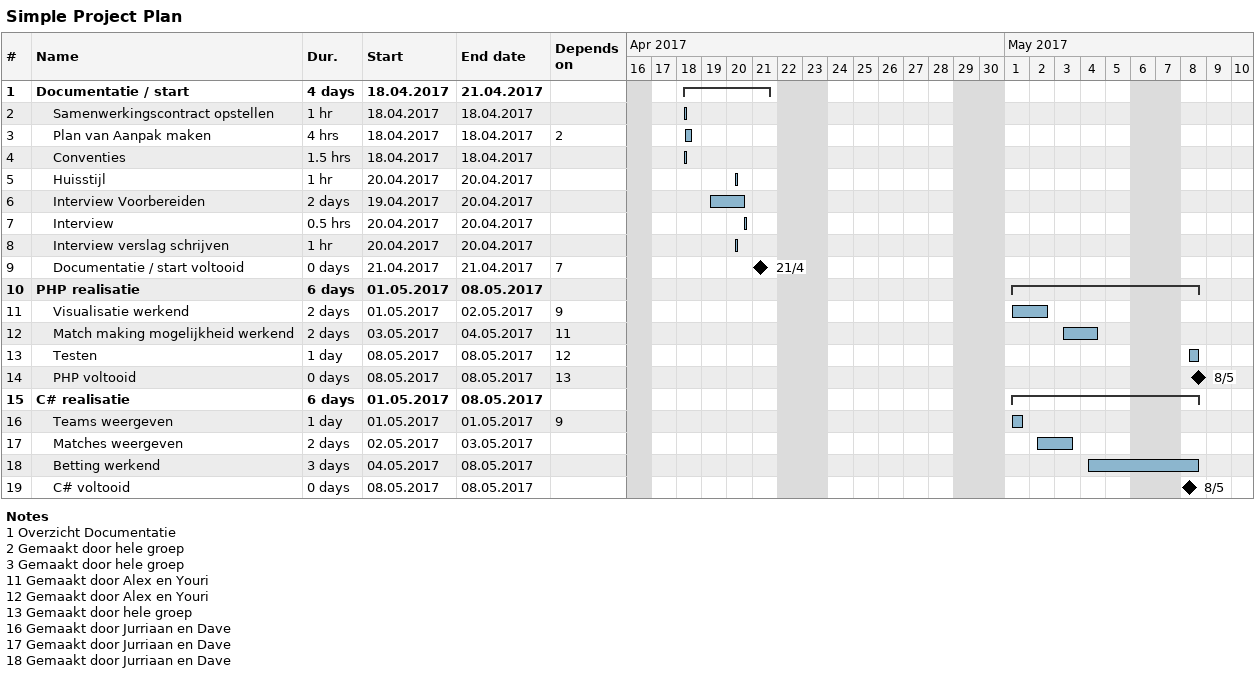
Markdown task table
Simple Project Plan

| ID | Level | Task | Duration | Start | Finish | Predecessors |
|---|---|---|---|---|---|---|
| 1 | 1 | **Documentatie / start** | 4d | 2017-04-18 | 2017-04-21 |  |
| 2 | 2 | Samenwerkingscontract opstellen | 1h | 2017-04-18 | 2017-04-18 |  |
| 3 | 2 | Plan van Aanpak maken | 4h | 2017-04-18 | 2017-04-18 | 2 |
| 4 | 2 | Conventies | 1.5h | 2017-04-18 | 2017-04-18 |  |
| 5 | 2 | Huisstijl | 1h | 2017-04-20 | 2017-04-20 |  |
| 6 | 2 | Interview Voorbereiden | 2d | 2017-04-19 | 2017-04-20 |  |
| 7 | 2 | Interview | 0.5h | 2017-04-20 | 2017-04-20 |  |
| 8 | 2 | Interview verslag schrijven | 1h | 2017-04-20 | 2017-04-20 |  |
| 9 | 2 | Documentatie / start voltooid | 0d | 2017-04-21 | 2017-04-21 | 7 |
| 10 | 1 | **PHP realisatie** | 6d | 2017-05-01 | 2017-05-08 |  |
| 11 | 2 | Visualisatie werkend | 2d | 2017-05-01 | 2017-05-02 | 9 |
| 12 | 2 | Match making mogelijkheid werkend | 2d | 2017-05-03 | 2017-05-04 | 11 |
| 13 | 2 | Testen | 1d | 2017-05-08 | 2017-05-08 | 12 |
| 14 | 2 | PHP voltooid | 0d | 2017-05-08 | 2017-05-08 | 13 |
| 15 | 1 | **C# realisatie** | 6d | 2017-05-01 | 2017-05-08 |  |
| 16 | 2 | Teams weergeven | 1d | 2017-05-01 | 2017-05-01 | 9 |
| 17 | 2 | Matches weergeven | 2d | 2017-05-02 | 2017-05-03 |  |
| 18 | 2 | Betting werkend | 3d | 2017-05-04 | 2017-05-08 |  |
| 19 | 2 | C# voltooid | 0d | 2017-05-08 | 2017-05-08 |  |

Notes
- 1: Overzicht Documentatie
- 2: Gemaakt door hele groep
- 3: Gemaakt door hele groep
- 11: Gemaakt door Alex en Youri
- 12: Gemaakt door Alex en Youri
- 13: Gemaakt door hele groep
- 16: Gemaakt door Jurriaan en Dave
- 17: Gemaakt door Jurriaan en Dave
- 18: Gemaakt door Jurriaan en Dave
